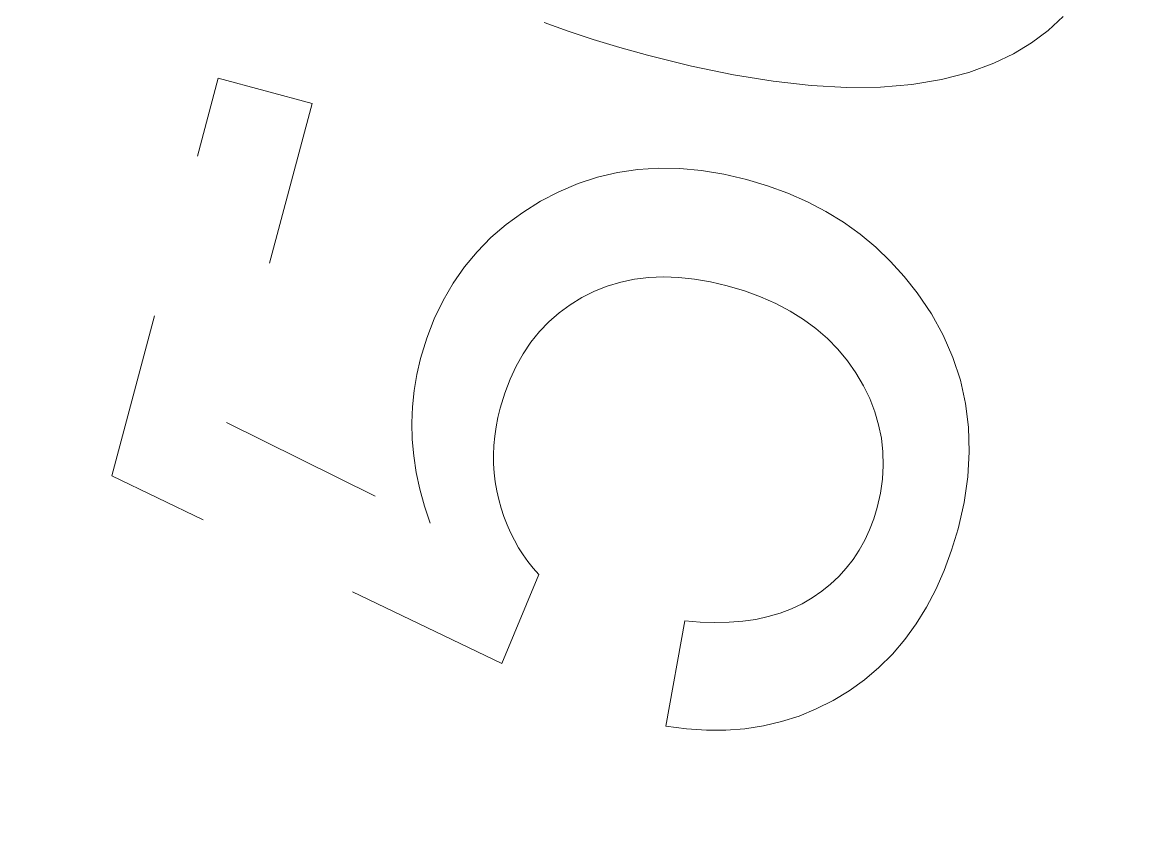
# Model space of a CAD drawing. Extents: x 23 to 587, y 4 to 413.
# Drawn here: x 221.139 to 221.817, y 315.327 to 315.819 of the extents above; entities that cross this region are included whole.
import ezdxf

# ---------------------------------------------------------------- set-up
doc = ezdxf.new("R2010")
doc.units = 0
doc.linetypes.add('DASHED', pattern=[15, 12, -3])
doc.layers.get('0').update_dxf_attribs({"lineweight": 13})

# ---------------------------------------------------------------- blocks, each defined once
blk = doc.blocks.new('BLOCK398')
at = {"color": 7, "linetype": 'DASHED', "lineweight": 13, "ltscale": 0.000620481}
blk.add_line((233.1028, -87.125), (233.0844, -87.1417), dxfattribs=at)
at = {"color": 7, "linetype": 'DASHED', "lineweight": 13, "ltscale": 0.000768302}
blk.add_line((232.5049, -87.1424), (232.476, -87.132), dxfattribs=at)
at = {"color": 7, "linetype": 'DASHED', "lineweight": 13, "ltscale": 0.000801191}
blk.add_line((232.5353, -87.1525), (232.5049, -87.1424), dxfattribs=at)
at = {"color": 7, "linetype": 'DASHED', "lineweight": 13, "ltscale": 0.000835502}
blk.add_line((232.5673, -87.1622), (232.5353, -87.1525), dxfattribs=at)
at = {"color": 7, "linetype": 'DASHED', "lineweight": 13, "ltscale": 0.000625896}
blk.add_line((233.0844, -87.1417), (233.0643, -87.1566), dxfattribs=at)
at = {"color": 7, "linetype": 'DASHED', "lineweight": 13, "ltscale": 0.000869423}
blk.add_line((232.6008, -87.1715), (232.5673, -87.1622), dxfattribs=at)
at = {"color": 7, "linetype": 'DASHED', "lineweight": 13, "ltscale": 0.000636463}
blk.add_line((233.0643, -87.1566), (233.0425, -87.1698), dxfattribs=at)
at = {"color": 7, "linetype": 'DASHED', "lineweight": 13, "ltscale": 0.00137}
blk.add_line((232.654, -87.1848), (232.6008, -87.1715), dxfattribs=at)
at = {"color": 7, "linetype": 'DASHED', "lineweight": 13, "ltscale": 0.000812984}
blk.add_line((233.0191, -87.1812), (232.9886, -87.1925), dxfattribs=at)
at = {"color": 7, "linetype": 'DASHED', "lineweight": 13, "ltscale": 0.000652469}
blk.add_line((233.0425, -87.1698), (233.0191, -87.1812), dxfattribs=at)
at = {"color": 7, "linetype": 'DASHED', "lineweight": 13, "ltscale": 0.001293}
blk.add_line((232.7046, -87.1953), (232.654, -87.1848), dxfattribs=at)
at = {"color": 7, "linetype": 'DASHED', "lineweight": 13, "ltscale": 0.001219}
blk.add_line((232.7527, -87.203), (232.7046, -87.1953), dxfattribs=at)
at = {"color": 7, "linetype": 'DASHED', "lineweight": 13, "ltscale": 0.000852785}
blk.add_line((232.9886, -87.1925), (232.9556, -87.2011), dxfattribs=at)
at = {"color": 7, "linetype": 'DASHED', "lineweight": 13, "ltscale": 0.012432}
blk.add_line((231.954, -87.6797), (232.0827, -87.1994), dxfattribs=at)
at = {"color": 7, "linetype": 'DASHED', "lineweight": 13, "ltscale": 0.002933}
blk.add_line((232.0827, -87.1994), (232.1961, -87.2297), dxfattribs=at)
at = {"color": 7, "linetype": 'DASHED', "lineweight": 13, "ltscale": 0.001147}
blk.add_line((232.7983, -87.2081), (232.7527, -87.203), dxfattribs=at)
at = {"color": 7, "linetype": 'DASHED', "lineweight": 13, "ltscale": 0.001079}
blk.add_line((232.8414, -87.2104), (232.7983, -87.2081), dxfattribs=at)
at = {"color": 7, "linetype": 'DASHED', "lineweight": 13, "ltscale": 0.000954422}
blk.add_line((232.92, -87.2069), (232.882, -87.21), dxfattribs=at)
at = {"color": 7, "linetype": 'DASHED', "lineweight": 13, "ltscale": 0.000900077}
blk.add_line((232.9556, -87.2011), (232.92, -87.2069), dxfattribs=at)
at = {"color": 7, "linetype": 'DASHED', "lineweight": 13, "ltscale": 0.001015}
blk.add_line((232.882, -87.21), (232.8414, -87.2104), dxfattribs=at)
at = {"color": 7, "linetype": 'DASHED', "lineweight": 13, "ltscale": 0.009976}
blk.add_line((232.1961, -87.2297), (232.0928, -87.6152), dxfattribs=at)
at = {"color": 7, "linetype": 'DASHED', "lineweight": 13, "ltscale": 0.000617842}
blk.add_line((232.5405, -87.319), (232.5646, -87.3133), dxfattribs=at)
at = {"color": 7, "linetype": 'DASHED', "lineweight": 13, "ltscale": 0.000621571}
blk.add_line((232.5646, -87.3133), (232.5892, -87.3097), dxfattribs=at)
at = {"color": 7, "linetype": 'DASHED', "lineweight": 13, "ltscale": 0.000629843}
blk.add_line((232.5892, -87.3097), (232.6143, -87.308), dxfattribs=at)
at = {"color": 7, "linetype": 'DASHED', "lineweight": 13, "ltscale": 0.000641905}
blk.add_line((232.6143, -87.308), (232.64, -87.3083), dxfattribs=at)
at = {"color": 7, "linetype": 'DASHED', "lineweight": 13, "ltscale": 0.000657732}
blk.add_line((232.64, -87.3083), (232.6662, -87.3107), dxfattribs=at)
at = {"color": 7, "linetype": 'DASHED', "lineweight": 13, "ltscale": 0.000677088}
blk.add_line((232.6662, -87.3107), (232.6929, -87.3151), dxfattribs=at)
at = {"color": 7, "linetype": 'DASHED', "lineweight": 13, "ltscale": 0.00070035}
blk.add_line((232.6929, -87.3151), (232.7202, -87.3215), dxfattribs=at)
at = {"color": 7, "linetype": 'DASHED', "lineweight": 13, "ltscale": 0.000624172}
blk.add_line((232.494, -87.3364), (232.517, -87.3267), dxfattribs=at)
at = {"color": 7, "linetype": 'DASHED', "lineweight": 13, "ltscale": 0.000618454}
blk.add_line((232.517, -87.3267), (232.5405, -87.319), dxfattribs=at)
at = {"color": 7, "linetype": 'DASHED', "lineweight": 13, "ltscale": 0.000669768}
blk.add_line((232.7202, -87.3215), (232.7459, -87.3292), dxfattribs=at)
at = {"color": 7, "linetype": 'DASHED', "lineweight": 13, "ltscale": 0.00065389}
blk.add_line((232.7459, -87.3292), (232.7704, -87.3382), dxfattribs=at)
at = {"color": 7, "linetype": 'DASHED', "lineweight": 13, "ltscale": 0.000632604}
blk.add_line((232.4716, -87.348), (232.494, -87.3364), dxfattribs=at)
at = {"color": 7, "linetype": 'DASHED', "lineweight": 13, "ltscale": 0.000640458}
blk.add_line((232.7704, -87.3382), (232.7938, -87.3486), dxfattribs=at)
at = {"color": 7, "linetype": 'DASHED', "lineweight": 13, "ltscale": 0.000630745}
blk.add_line((232.4502, -87.3614), (232.4716, -87.348), dxfattribs=at)
at = {"color": 7, "linetype": 'DASHED', "lineweight": 13, "ltscale": 0.000629675}
blk.add_line((232.7938, -87.3486), (232.8161, -87.3603), dxfattribs=at)
at = {"color": 7, "linetype": 'DASHED', "lineweight": 13, "ltscale": 0.000616258}
blk.add_line((232.4303, -87.376), (232.4502, -87.3614), dxfattribs=at)
at = {"color": 7, "linetype": 'DASHED', "lineweight": 13, "ltscale": 0.000621798}
blk.add_line((232.8161, -87.3603), (232.8373, -87.3733), dxfattribs=at)
at = {"color": 7, "linetype": 'DASHED', "lineweight": 13, "ltscale": 0.000605837}
blk.add_line((232.4119, -87.3918), (232.4303, -87.376), dxfattribs=at)
at = {"color": 7, "linetype": 'DASHED', "lineweight": 13, "ltscale": 0.000616778}
blk.add_line((232.8373, -87.3733), (232.8574, -87.3877), dxfattribs=at)
at = {"color": 7, "linetype": 'DASHED', "lineweight": 13, "ltscale": 0.000599399}
blk.add_line((232.3951, -87.4089), (232.4119, -87.3918), dxfattribs=at)
at = {"color": 7, "linetype": 'DASHED', "lineweight": 13, "ltscale": 0.000615494}
blk.add_line((232.8574, -87.3877), (232.8763, -87.4034), dxfattribs=at)
at = {"color": 7, "linetype": 'DASHED', "lineweight": 13, "ltscale": 0.000597068}
blk.add_line((232.3799, -87.4273), (232.3951, -87.4089), dxfattribs=at)
at = {"color": 7, "linetype": 'DASHED', "lineweight": 13, "ltscale": 0.000616672}
blk.add_line((232.8763, -87.4034), (232.8941, -87.4205), dxfattribs=at)
at = {"color": 7, "linetype": 'DASHED', "lineweight": 13, "ltscale": 0.000621223}
blk.add_line((232.8941, -87.4205), (232.9108, -87.4389), dxfattribs=at)
at = {"color": 7, "linetype": 'DASHED', "lineweight": 13, "ltscale": 0.000598901}
blk.add_line((232.3662, -87.4469), (232.3799, -87.4273), dxfattribs=at)
at = {"color": 7, "linetype": 'DASHED', "lineweight": 13, "ltscale": 0.000434458}
blk.add_line((232.6024, -87.4401), (232.5852, -87.4421), dxfattribs=at)
at = {"color": 7, "linetype": 'DASHED', "lineweight": 13, "ltscale": 0.000445918}
blk.add_line((232.6203, -87.4393), (232.6024, -87.4401), dxfattribs=at)
at = {"color": 7, "linetype": 'DASHED', "lineweight": 13, "ltscale": 0.000459345}
blk.add_line((232.6386, -87.44), (232.6203, -87.4393), dxfattribs=at)
at = {"color": 7, "linetype": 'DASHED', "lineweight": 13, "ltscale": 0.000475649}
blk.add_line((232.6575, -87.442), (232.6386, -87.44), dxfattribs=at)
at = {"color": 7, "linetype": 'DASHED', "lineweight": 13, "ltscale": 0.000628516}
blk.add_line((232.9108, -87.4389), (232.9264, -87.4586), dxfattribs=at)
at = {"color": 7, "linetype": 'DASHED', "lineweight": 13, "ltscale": 0.000604087}
blk.add_line((232.354, -87.4678), (232.3662, -87.4469), dxfattribs=at)
at = {"color": 7, "linetype": 'DASHED', "lineweight": 13, "ltscale": 0.000419634}
blk.add_line((232.5523, -87.4505), (232.5367, -87.4566), dxfattribs=at)
at = {"color": 7, "linetype": 'DASHED', "lineweight": 13, "ltscale": 0.000421681}
blk.add_line((232.5685, -87.4456), (232.5523, -87.4505), dxfattribs=at)
at = {"color": 7, "linetype": 'DASHED', "lineweight": 13, "ltscale": 0.000426823}
blk.add_line((232.5852, -87.4421), (232.5685, -87.4456), dxfattribs=at)
at = {"color": 7, "linetype": 'DASHED', "lineweight": 13, "ltscale": 0.000494085}
blk.add_line((232.677, -87.4454), (232.6575, -87.442), dxfattribs=at)
at = {"color": 7, "linetype": 'DASHED', "lineweight": 13, "ltscale": 0.000514051}
blk.add_line((232.697, -87.4501), (232.677, -87.4454), dxfattribs=at)
at = {"color": 7, "linetype": 'DASHED', "lineweight": 13, "ltscale": 0.000541915}
blk.add_line((232.7178, -87.4563), (232.697, -87.4501), dxfattribs=at)
at = {"color": 7, "linetype": 'DASHED', "lineweight": 13, "ltscale": 0.000418763}
blk.add_line((232.5216, -87.4642), (232.5074, -87.473), dxfattribs=at)
at = {"color": 7, "linetype": 'DASHED', "lineweight": 13, "ltscale": 0.000421747}
blk.add_line((232.5367, -87.4566), (232.5216, -87.4642), dxfattribs=at)
at = {"color": 7, "linetype": 'DASHED', "lineweight": 13, "ltscale": 0.000522002}
blk.add_line((232.7374, -87.4635), (232.7178, -87.4563), dxfattribs=at)
at = {"color": 7, "linetype": 'DASHED', "lineweight": 13, "ltscale": 0.000503638}
blk.add_line((232.7558, -87.4716), (232.7374, -87.4635), dxfattribs=at)
at = {"color": 7, "linetype": 'DASHED', "lineweight": 13, "ltscale": 0.00076215}
blk.add_line((232.9264, -87.4586), (232.9435, -87.4838), dxfattribs=at)
at = {"color": 7, "linetype": 'DASHED', "lineweight": 13, "ltscale": 0.000614019}
blk.add_line((232.3434, -87.49), (232.354, -87.4678), dxfattribs=at)
at = {"color": 7, "linetype": 'DASHED', "lineweight": 13, "ltscale": 0.000413099}
blk.add_line((232.5074, -87.473), (232.4941, -87.4828), dxfattribs=at)
at = {"color": 7, "linetype": 'DASHED', "lineweight": 13, "ltscale": 0.000488078}
blk.add_line((232.7731, -87.4807), (232.7558, -87.4716), dxfattribs=at)
at = {"color": 7, "linetype": 'DASHED', "lineweight": 13, "ltscale": 0.00047485}
blk.add_line((232.7893, -87.4907), (232.7731, -87.4807), dxfattribs=at)
at = {"color": 7, "linetype": 'DASHED', "lineweight": 13, "ltscale": 0.000628572}
blk.add_line((232.3343, -87.5134), (232.3434, -87.49), dxfattribs=at)
at = {"color": 7, "linetype": 'DASHED', "lineweight": 13, "ltscale": 0.000409915}
blk.add_line((232.4817, -87.4936), (232.4704, -87.5054), dxfattribs=at)
at = {"color": 7, "linetype": 'DASHED', "lineweight": 13, "ltscale": 0.000409446}
blk.add_line((232.4941, -87.4828), (232.4817, -87.4936), dxfattribs=at)
at = {"color": 7, "linetype": 'DASHED', "lineweight": 13, "ltscale": 0.000464294}
blk.add_line((232.8042, -87.5017), (232.7893, -87.4907), dxfattribs=at)
at = {"color": 7, "linetype": 'DASHED', "lineweight": 13, "ltscale": 0.000742694}
blk.add_line((232.9435, -87.4838), (232.9579, -87.5098), dxfattribs=at)
at = {"color": 7, "linetype": 'DASHED', "lineweight": 13, "ltscale": 0.000412271}
blk.add_line((232.4704, -87.5054), (232.46, -87.5182), dxfattribs=at)
at = {"color": 7, "linetype": 'DASHED', "lineweight": 13, "ltscale": 0.00045654}
blk.add_line((232.818, -87.5137), (232.8042, -87.5017), dxfattribs=at)
at = {"color": 7, "linetype": 'DASHED', "lineweight": 13, "ltscale": 0.000644318}
blk.add_line((232.3267, -87.538), (232.3343, -87.5134), dxfattribs=at)
at = {"color": 7, "linetype": 'DASHED', "lineweight": 13, "ltscale": 0.000418134}
blk.add_line((232.46, -87.5182), (232.4507, -87.5321), dxfattribs=at)
at = {"color": 7, "linetype": 'DASHED', "lineweight": 13, "ltscale": 0.000452198}
blk.add_line((232.8307, -87.5266), (232.818, -87.5137), dxfattribs=at)
at = {"color": 7, "linetype": 'DASHED', "lineweight": 13, "ltscale": 0.000728379}
blk.add_line((232.9579, -87.5098), (232.9696, -87.5365), dxfattribs=at)
at = {"color": 7, "linetype": 'DASHED', "lineweight": 13, "ltscale": 0.000426883}
blk.add_line((232.4507, -87.5321), (232.4423, -87.547), dxfattribs=at)
at = {"color": 7, "linetype": 'DASHED', "lineweight": 13, "ltscale": 0.00045028}
blk.add_line((232.8421, -87.5405), (232.8307, -87.5266), dxfattribs=at)
at = {"color": 7, "linetype": 'DASHED', "lineweight": 13, "ltscale": 0.000493098}
blk.add_line((232.3222, -87.5572), (232.3267, -87.538), dxfattribs=at)
at = {"color": 7, "linetype": 'DASHED', "lineweight": 13, "ltscale": 0.000438445}
blk.add_line((232.4423, -87.547), (232.4349, -87.5629), dxfattribs=at)
at = {"color": 7, "linetype": 'DASHED', "lineweight": 13, "ltscale": 0.000451514}
blk.add_line((232.8524, -87.5553), (232.8421, -87.5405), dxfattribs=at)
at = {"color": 7, "linetype": 'DASHED', "lineweight": 13, "ltscale": 0.000720953}
blk.add_line((232.9696, -87.5365), (232.9786, -87.5639), dxfattribs=at)
at = {"color": 7, "linetype": 'DASHED', "lineweight": 13, "ltscale": 0.000489776}
blk.add_line((232.319, -87.5766), (232.3222, -87.5572), dxfattribs=at)
at = {"color": 7, "linetype": 'DASHED', "lineweight": 13, "ltscale": 0.000446442}
blk.add_line((232.8615, -87.5707), (232.8524, -87.5553), dxfattribs=at)
at = {"color": 7, "linetype": 'DASHED', "lineweight": 13, "ltscale": 0.000452471}
blk.add_line((232.4349, -87.5629), (232.4285, -87.5798), dxfattribs=at)
at = {"color": 7, "linetype": 'DASHED', "lineweight": 13, "ltscale": 0.000433452}
blk.add_line((232.8691, -87.5863), (232.8615, -87.5707), dxfattribs=at)
at = {"color": 7, "linetype": 'DASHED', "lineweight": 13, "ltscale": 0.000721231}
blk.add_line((232.9786, -87.5639), (232.9849, -87.5921), dxfattribs=at)
at = {"color": 7, "linetype": 'DASHED', "lineweight": 13, "ltscale": 0.000490045}
blk.add_line((232.317, -87.5961), (232.319, -87.5766), dxfattribs=at)
at = {"color": 7, "linetype": 'DASHED', "lineweight": 13, "ltscale": 0.000468661}
blk.add_line((232.4285, -87.5798), (232.423, -87.5977), dxfattribs=at)
at = {"color": 7, "linetype": 'DASHED', "lineweight": 13, "ltscale": 0.00042323}
blk.add_line((232.8752, -87.6021), (232.8691, -87.5863), dxfattribs=at)
at = {"color": 7, "linetype": 'DASHED', "lineweight": 13, "ltscale": 0.000491556}
blk.add_line((232.3163, -87.6157), (232.317, -87.5961), dxfattribs=at)
at = {"color": 7, "linetype": 'DASHED', "lineweight": 13, "ltscale": 0.000293821}
blk.add_line((232.423, -87.5977), (232.4202, -87.6092), dxfattribs=at)
at = {"color": 7, "linetype": 'DASHED', "lineweight": 13, "ltscale": 0.000415904}
blk.add_line((232.8799, -87.6181), (232.8752, -87.6021), dxfattribs=at)
at = {"color": 7, "linetype": 'DASHED', "lineweight": 13, "ltscale": 0.000727663}
blk.add_line((232.9849, -87.5921), (232.9885, -87.6209), dxfattribs=at)
at = {"color": 7, "linetype": 'DASHED', "lineweight": 13, "ltscale": 0.006853}
blk.add_line((232.0928, -87.6152), (232.3385, -87.7368), dxfattribs=at)
at = {"color": 7, "linetype": 'DASHED', "lineweight": 13, "ltscale": 0.000495097}
blk.add_line((232.3169, -87.6355), (232.3163, -87.6157), dxfattribs=at)
at = {"color": 7, "linetype": 'DASHED', "lineweight": 13, "ltscale": 0.000289083}
blk.add_line((232.4202, -87.6092), (232.418, -87.6205), dxfattribs=at)
at = {"color": 7, "linetype": 'DASHED', "lineweight": 13, "ltscale": 0.000284334}
blk.add_line((232.418, -87.6205), (232.4164, -87.6318), dxfattribs=at)
at = {"color": 7, "linetype": 'DASHED', "lineweight": 13, "ltscale": 0.000411828}
blk.add_line((232.8832, -87.6342), (232.8799, -87.6181), dxfattribs=at)
at = {"color": 7, "linetype": 'DASHED', "lineweight": 13, "ltscale": 0.000739914}
blk.add_line((232.9885, -87.6209), (232.9893, -87.6505), dxfattribs=at)
at = {"color": 7, "linetype": 'DASHED', "lineweight": 13, "ltscale": 0.000500607}
blk.add_line((232.3187, -87.6555), (232.3169, -87.6355), dxfattribs=at)
at = {"color": 7, "linetype": 'DASHED', "lineweight": 13, "ltscale": 0.000277557}
blk.add_line((232.4154, -87.6429), (232.4149, -87.654), dxfattribs=at)
at = {"color": 7, "linetype": 'DASHED', "lineweight": 13, "ltscale": 0.000280133}
blk.add_line((232.4164, -87.6318), (232.4154, -87.6429), dxfattribs=at)
at = {"color": 7, "linetype": 'DASHED', "lineweight": 13, "ltscale": 0.000410705}
blk.add_line((232.8851, -87.6505), (232.8832, -87.6342), dxfattribs=at)
at = {"color": 7, "linetype": 'DASHED', "lineweight": 13, "ltscale": 0.000508874}
blk.add_line((232.3217, -87.6756), (232.3187, -87.6555), dxfattribs=at)
at = {"color": 7, "linetype": 'DASHED', "lineweight": 13, "ltscale": 0.000274897}
blk.add_line((232.4149, -87.654), (232.415, -87.665), dxfattribs=at)
at = {"color": 7, "linetype": 'DASHED', "lineweight": 13, "ltscale": 0.000412191}
blk.add_line((232.8855, -87.667), (232.8851, -87.6505), dxfattribs=at)
at = {"color": 7, "linetype": 'DASHED', "lineweight": 13, "ltscale": 0.00075997}
blk.add_line((232.9893, -87.6505), (232.9875, -87.6809), dxfattribs=at)
at = {"color": 7, "linetype": 'DASHED', "lineweight": 13, "ltscale": 0.000273832}
blk.add_line((232.415, -87.665), (232.4157, -87.6759), dxfattribs=at)
at = {"color": 7, "linetype": 'DASHED', "lineweight": 13, "ltscale": 0.000418132}
blk.add_line((232.8845, -87.6837), (232.8855, -87.667), dxfattribs=at)
at = {"color": 7, "linetype": 'DASHED', "lineweight": 13, "ltscale": 0.013067}
blk.add_line((232.4251, -87.9062), (231.954, -87.6797), dxfattribs=at)
at = {"color": 7, "linetype": 'DASHED', "lineweight": 13, "ltscale": 0.000517445}
blk.add_line((232.326, -87.6958), (232.3217, -87.6756), dxfattribs=at)
at = {"color": 7, "linetype": 'DASHED', "lineweight": 13, "ltscale": 0.000272708}
blk.add_line((232.4157, -87.6759), (232.417, -87.6868), dxfattribs=at)
at = {"color": 7, "linetype": 'DASHED', "lineweight": 13, "ltscale": 0.000425663}
blk.add_line((232.8821, -87.7005), (232.8845, -87.6837), dxfattribs=at)
at = {"color": 7, "linetype": 'DASHED', "lineweight": 13, "ltscale": 0.000785038}
blk.add_line((232.9875, -87.6809), (232.983, -87.7119), dxfattribs=at)
at = {"color": 7, "linetype": 'DASHED', "lineweight": 13, "ltscale": 0.000529104}
blk.add_line((232.3316, -87.7162), (232.326, -87.6958), dxfattribs=at)
at = {"color": 7, "linetype": 'DASHED', "lineweight": 13, "ltscale": 0.000272409}
blk.add_line((232.417, -87.6868), (232.4189, -87.6975), dxfattribs=at)
at = {"color": 7, "linetype": 'DASHED', "lineweight": 13, "ltscale": 0.000273529}
blk.add_line((232.4189, -87.6975), (232.4213, -87.7082), dxfattribs=at)
at = {"color": 7, "linetype": 'DASHED', "lineweight": 13, "ltscale": 0.000271643}
blk.add_line((232.4213, -87.7082), (232.4243, -87.7186), dxfattribs=at)
at = {"color": 7, "linetype": 'DASHED', "lineweight": 13, "ltscale": 0.000436708}
blk.add_line((232.8782, -87.7176), (232.8821, -87.7005), dxfattribs=at)
at = {"color": 7, "linetype": 'DASHED', "lineweight": 13, "ltscale": 0.000541914}
blk.add_line((232.3385, -87.7368), (232.3316, -87.7162), dxfattribs=at)
at = {"color": 7, "linetype": 'DASHED', "lineweight": 13, "ltscale": 0.000267462}
blk.add_line((232.4243, -87.7186), (232.4276, -87.7288), dxfattribs=at)
at = {"color": 7, "linetype": 'DASHED', "lineweight": 13, "ltscale": 0.000363342}
blk.add_line((232.874, -87.7315), (232.8782, -87.7176), dxfattribs=at)
at = {"color": 7, "linetype": 'DASHED', "lineweight": 13, "ltscale": 0.000814621}
blk.add_line((232.983, -87.7119), (232.9757, -87.7437), dxfattribs=at)
at = {"color": 7, "linetype": 'DASHED', "lineweight": 13, "ltscale": 0.000263253}
blk.add_line((232.4276, -87.7288), (232.4314, -87.7386), dxfattribs=at)
at = {"color": 7, "linetype": 'DASHED', "lineweight": 13, "ltscale": 0.000259971}
blk.add_line((232.4314, -87.7386), (232.4356, -87.7481), dxfattribs=at)
at = {"color": 7, "linetype": 'DASHED', "lineweight": 13, "ltscale": 0.000354256}
blk.add_line((232.8689, -87.7447), (232.874, -87.7315), dxfattribs=at)
at = {"color": 7, "linetype": 'DASHED', "lineweight": 13, "ltscale": 0.000257809}
blk.add_line((232.4356, -87.7481), (232.4402, -87.7574), dxfattribs=at)
at = {"color": 7, "linetype": 'DASHED', "lineweight": 13, "ltscale": 0.000346137}
blk.add_line((232.8631, -87.7573), (232.8689, -87.7447), dxfattribs=at)
at = {"color": 7, "linetype": 'DASHED', "lineweight": 13, "ltscale": 0.000670122}
blk.add_line((232.9757, -87.7437), (232.968, -87.7694), dxfattribs=at)
at = {"color": 7, "linetype": 'DASHED', "lineweight": 13, "ltscale": 0.000255471}
blk.add_line((232.4402, -87.7574), (232.4452, -87.7663), dxfattribs=at)
at = {"color": 7, "linetype": 'DASHED', "lineweight": 13, "ltscale": 0.000341387}
blk.add_line((232.8565, -87.7692), (232.8631, -87.7573), dxfattribs=at)
at = {"color": 7, "linetype": 'DASHED', "lineweight": 13, "ltscale": 0.000254012}
blk.add_line((232.4452, -87.7663), (232.4506, -87.7749), dxfattribs=at)
at = {"color": 7, "linetype": 'DASHED', "lineweight": 13, "ltscale": 0.000253315}
blk.add_line((232.4506, -87.7749), (232.4565, -87.7831), dxfattribs=at)
at = {"color": 7, "linetype": 'DASHED', "lineweight": 13, "ltscale": 0.000336925}
blk.add_line((232.8491, -87.7805), (232.8565, -87.7692), dxfattribs=at)
at = {"color": 7, "linetype": 'DASHED', "lineweight": 13, "ltscale": 0.000647268}
blk.add_line((232.968, -87.7694), (232.9591, -87.7937), dxfattribs=at)
at = {"color": 7, "linetype": 'DASHED', "lineweight": 13, "ltscale": 0.000253435}
blk.add_line((232.4565, -87.7831), (232.4628, -87.7911), dxfattribs=at)
at = {"color": 7, "linetype": 'DASHED', "lineweight": 13, "ltscale": 0.000253803}
blk.add_line((232.4628, -87.7911), (232.4695, -87.7987), dxfattribs=at)
at = {"color": 7, "linetype": 'DASHED', "lineweight": 13, "ltscale": 0.000335786}
blk.add_line((232.8318, -87.801), (232.8408, -87.7911), dxfattribs=at)
at = {"color": 7, "linetype": 'DASHED', "lineweight": 13, "ltscale": 0.000336099}
blk.add_line((232.8408, -87.7911), (232.8491, -87.7805), dxfattribs=at)
at = {"color": 7, "linetype": 'DASHED', "lineweight": 13, "ltscale": 0.002907}
blk.add_line((232.4695, -87.7987), (232.4251, -87.9062), dxfattribs=at)
at = {"color": 7, "linetype": 'DASHED', "lineweight": 13, "ltscale": 0.00033813}
blk.add_line((232.8219, -87.8103), (232.8318, -87.801), dxfattribs=at)
at = {"color": 7, "linetype": 'DASHED', "lineweight": 13, "ltscale": 0.000626795}
blk.add_line((232.9591, -87.7937), (232.949, -87.8167), dxfattribs=at)
at = {"color": 7, "linetype": 'DASHED', "lineweight": 13, "ltscale": 0.000348879}
blk.add_line((232.7998, -87.8269), (232.8113, -87.8189), dxfattribs=at)
at = {"color": 7, "linetype": 'DASHED', "lineweight": 13, "ltscale": 0.000342437}
blk.add_line((232.8113, -87.8189), (232.8219, -87.8103), dxfattribs=at)
at = {"color": 7, "linetype": 'DASHED', "lineweight": 13, "ltscale": 0.00060914}
blk.add_line((232.949, -87.8167), (232.9377, -87.8382), dxfattribs=at)
at = {"color": 7, "linetype": 'DASHED', "lineweight": 13, "ltscale": 0.000353914}
blk.add_line((232.7876, -87.834), (232.7998, -87.8269), dxfattribs=at)
at = {"color": 7, "linetype": 'DASHED', "lineweight": 13, "ltscale": 0.00037356}
blk.add_line((232.7467, -87.8496), (232.7611, -87.8454), dxfattribs=at)
at = {"color": 7, "linetype": 'DASHED', "lineweight": 13, "ltscale": 0.000364449}
blk.add_line((232.7611, -87.8454), (232.7747, -87.8402), dxfattribs=at)
at = {"color": 7, "linetype": 'DASHED', "lineweight": 13, "ltscale": 0.000357938}
blk.add_line((232.7747, -87.8402), (232.7876, -87.834), dxfattribs=at)
at = {"color": 7, "linetype": 'DASHED', "lineweight": 13, "ltscale": 0.000594586}
blk.add_line((232.9377, -87.8382), (232.9252, -87.8584), dxfattribs=at)
at = {"color": 7, "linetype": 'DASHED', "lineweight": 13, "ltscale": 0.003234}
blk.add_line((232.6231, -87.9818), (232.6459, -87.8545), dxfattribs=at)
at = {"color": 7, "linetype": 'DASHED', "lineweight": 13, "ltscale": 0.000466501}
blk.add_line((232.6459, -87.8545), (232.6645, -87.8561), dxfattribs=at)
at = {"color": 7, "linetype": 'DASHED', "lineweight": 13, "ltscale": 0.000446944}
blk.add_line((232.6645, -87.8561), (232.6823, -87.8568), dxfattribs=at)
at = {"color": 7, "linetype": 'DASHED', "lineweight": 13, "ltscale": 0.000428841}
blk.add_line((232.6823, -87.8568), (232.6995, -87.8564), dxfattribs=at)
at = {"color": 7, "linetype": 'DASHED', "lineweight": 13, "ltscale": 0.000412622}
blk.add_line((232.6995, -87.8564), (232.7159, -87.8551), dxfattribs=at)
at = {"color": 7, "linetype": 'DASHED', "lineweight": 13, "ltscale": 0.000397816}
blk.add_line((232.7159, -87.8551), (232.7317, -87.8529), dxfattribs=at)
at = {"color": 7, "linetype": 'DASHED', "lineweight": 13, "ltscale": 0.000384545}
blk.add_line((232.7317, -87.8529), (232.7467, -87.8496), dxfattribs=at)
at = {"color": 7, "linetype": 'DASHED', "lineweight": 13, "ltscale": 0.000583166}
blk.add_line((232.9252, -87.8584), (232.9114, -87.8773), dxfattribs=at)
at = {"color": 7, "linetype": 'DASHED', "lineweight": 13, "ltscale": 0.000575878}
blk.add_line((232.9114, -87.8773), (232.8965, -87.8948), dxfattribs=at)
at = {"color": 7, "linetype": 'DASHED', "lineweight": 13, "ltscale": 0.000570731}
blk.add_line((232.8965, -87.8948), (232.8803, -87.9109), dxfattribs=at)
at = {"color": 7, "linetype": 'DASHED', "lineweight": 13, "ltscale": 0.000570552}
blk.add_line((232.8803, -87.9109), (232.8629, -87.9257), dxfattribs=at)
at = {"color": 7, "linetype": 'DASHED', "lineweight": 13, "ltscale": 0.000573379}
blk.add_line((232.8629, -87.9257), (232.8443, -87.9391), dxfattribs=at)
at = {"color": 7, "linetype": 'DASHED', "lineweight": 13, "ltscale": 0.000570923}
blk.add_line((232.8443, -87.9391), (232.8248, -87.9509), dxfattribs=at)
at = {"color": 7, "linetype": 'DASHED', "lineweight": 13, "ltscale": 0.00056352}
blk.add_line((232.8248, -87.9509), (232.8046, -87.9611), dxfattribs=at)
at = {"color": 7, "linetype": 'DASHED', "lineweight": 13, "ltscale": 0.000558489}
blk.add_line((232.8046, -87.9611), (232.784, -87.9696), dxfattribs=at)
at = {"color": 7, "linetype": 'DASHED', "lineweight": 13, "ltscale": 0.000623516}
blk.add_line((232.6478, -87.9851), (232.6231, -87.9818), dxfattribs=at)
at = {"color": 7, "linetype": 'DASHED', "lineweight": 13, "ltscale": 0.00056673}
blk.add_line((232.7409, -87.9815), (232.7185, -87.985), dxfattribs=at)
at = {"color": 7, "linetype": 'DASHED', "lineweight": 13, "ltscale": 0.000560472}
blk.add_line((232.7627, -87.9764), (232.7409, -87.9815), dxfattribs=at)
at = {"color": 7, "linetype": 'DASHED', "lineweight": 13, "ltscale": 0.000558057}
blk.add_line((232.784, -87.9696), (232.7627, -87.9764), dxfattribs=at)
at = {"color": 7, "linetype": 'DASHED', "lineweight": 13, "ltscale": 0.000604948}
blk.add_line((232.6719, -87.9868), (232.6478, -87.9851), dxfattribs=at)
at = {"color": 7, "linetype": 'DASHED', "lineweight": 13, "ltscale": 0.000589281}
blk.add_line((232.6955, -87.9867), (232.6719, -87.9868), dxfattribs=at)
at = {"color": 7, "linetype": 'DASHED', "lineweight": 13, "ltscale": 0.00057645}
blk.add_line((232.7185, -87.985), (232.6955, -87.9867), dxfattribs=at)
at = {"color": 7, "linetype": 'DASHED', "lineweight": 13}
blk.add_circle((230.39, -92.9809), 5, dxfattribs=at)
for radius in [10.5, 8]:
    blk.add_arc((230.39, -92.9809), radius, 135, 315, dxfattribs=at)

msp = doc.modelspace()

# ---------------------------------------------------------------- block references
at = {"lineweight": 0, "xscale": 0.5, "yscale": 0.5, "zscale": 0.5}
msp.add_blockref('BLOCK398', (105.21587, 359.38496), dxfattribs=at)

doc.saveas('drawing.dxf')
